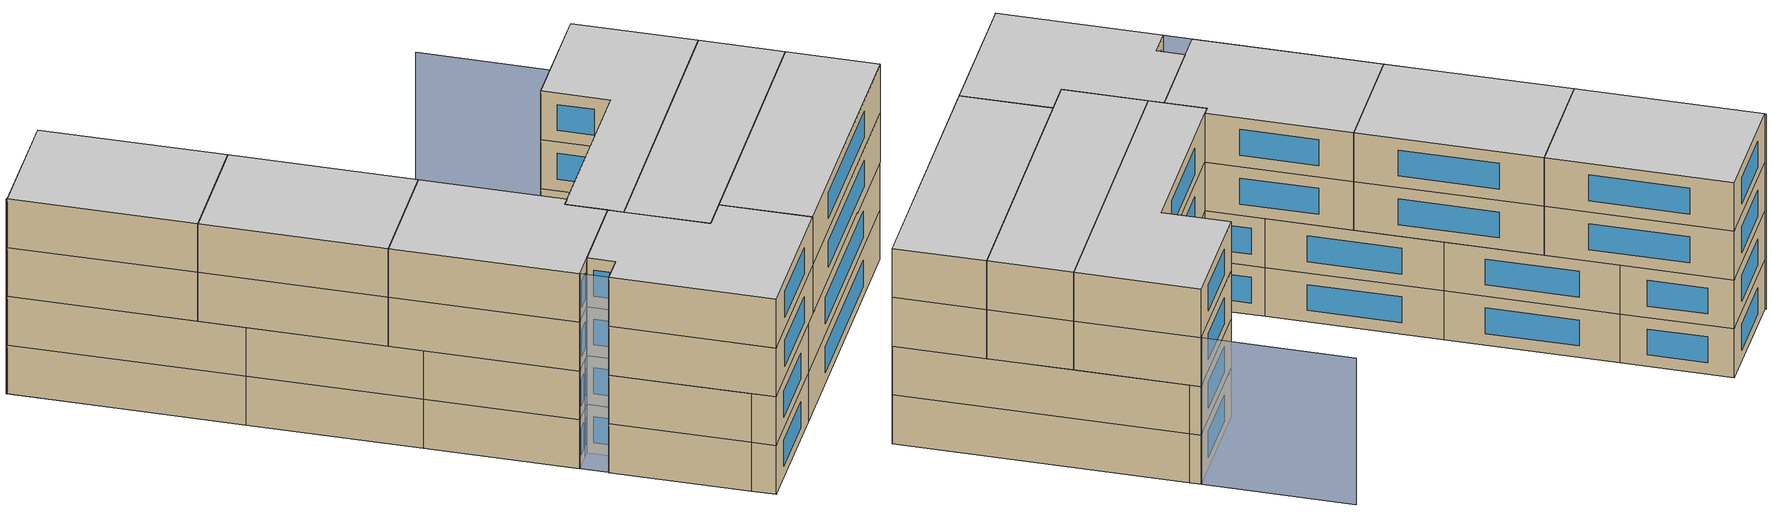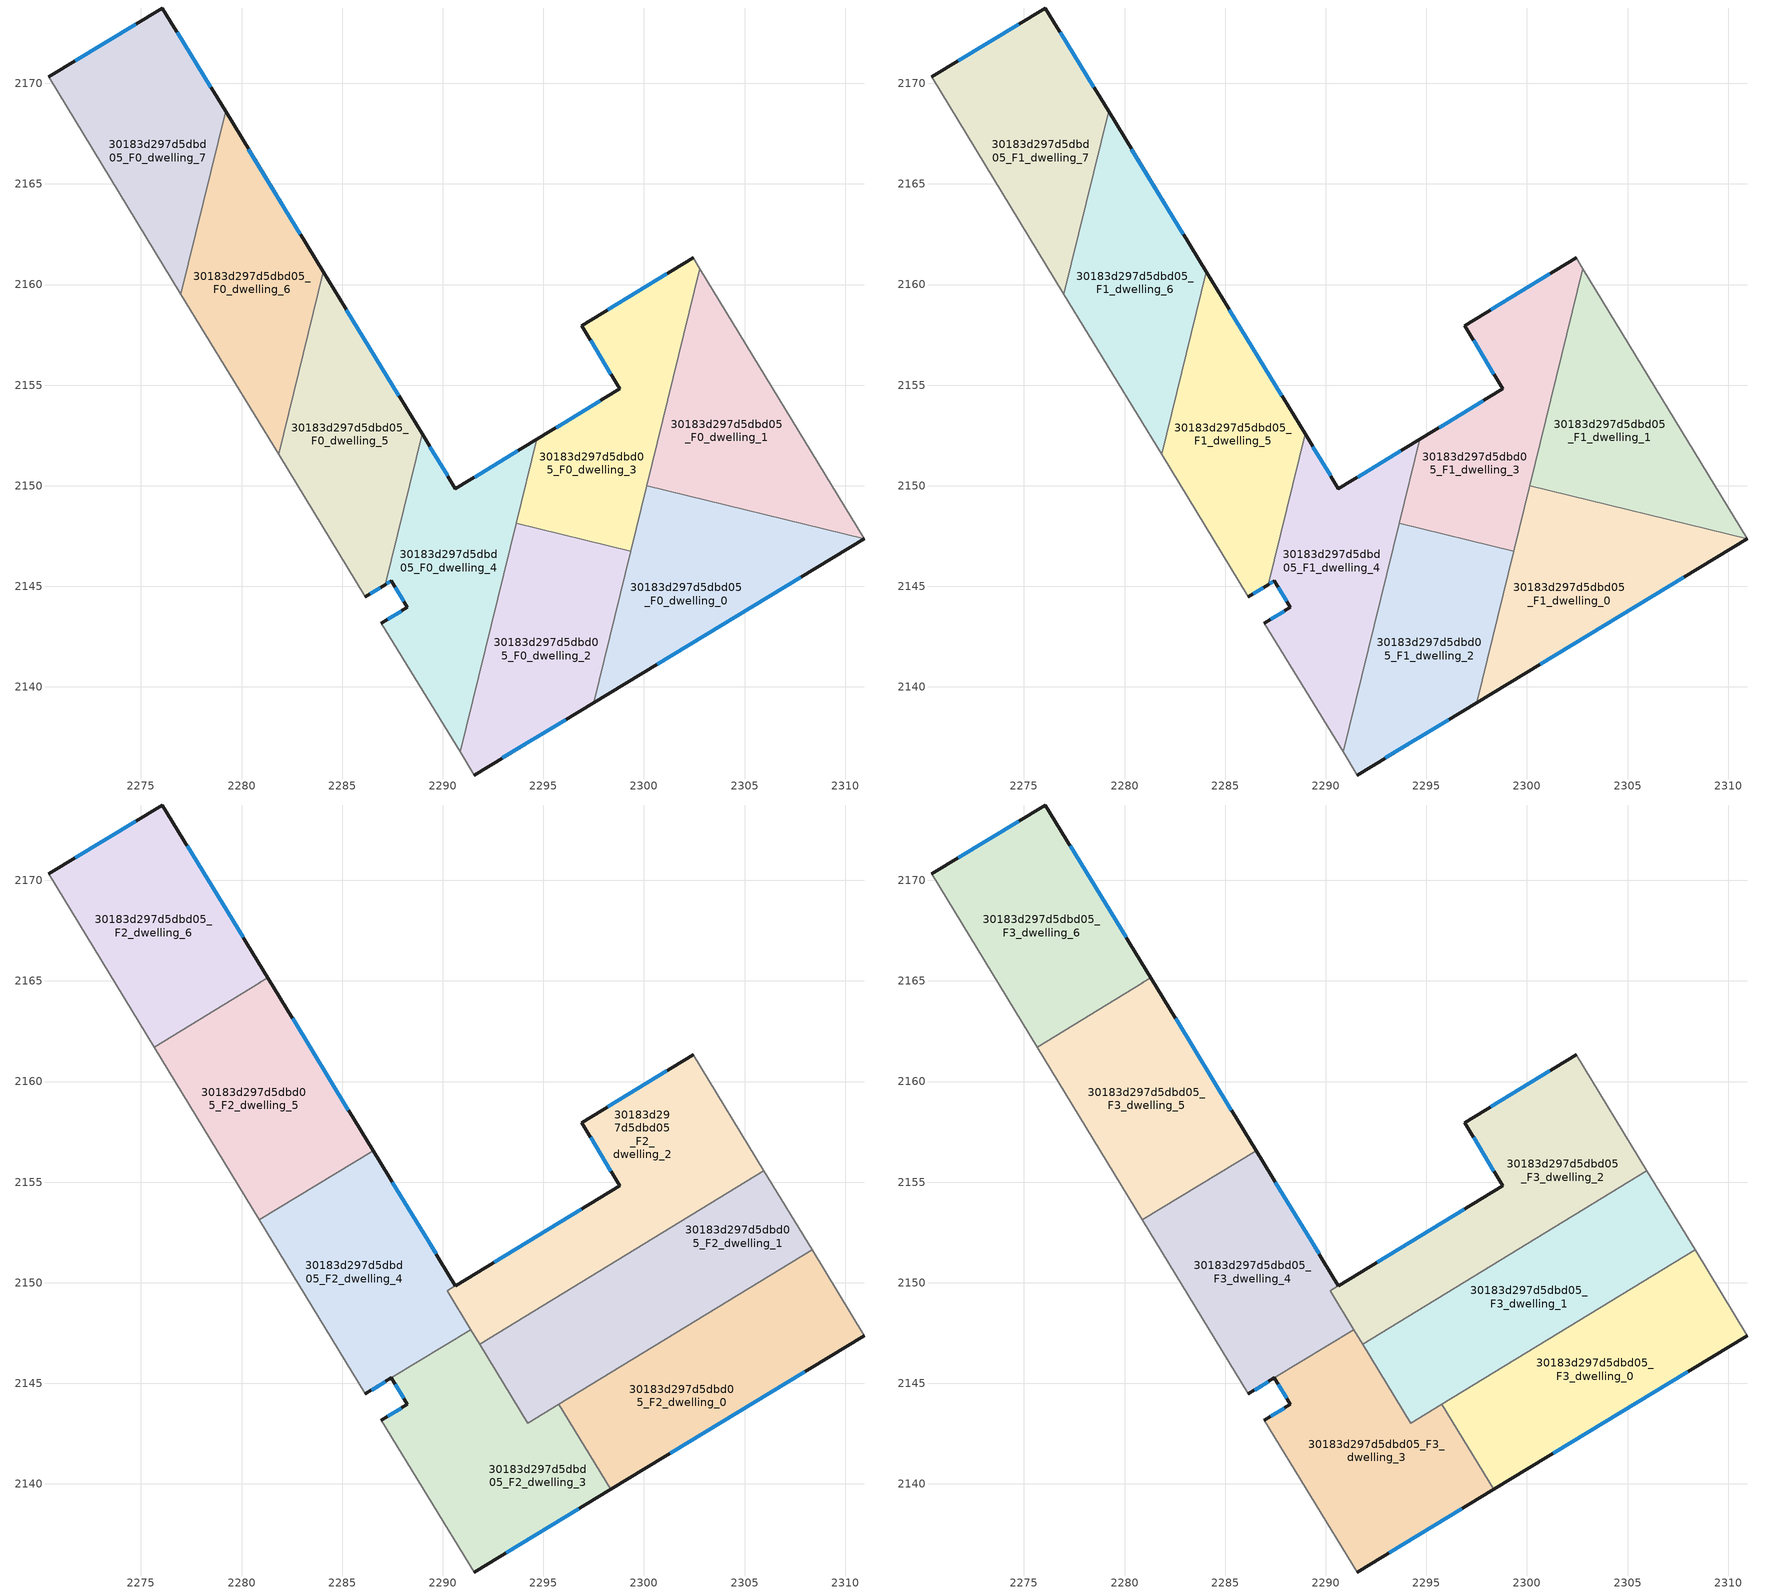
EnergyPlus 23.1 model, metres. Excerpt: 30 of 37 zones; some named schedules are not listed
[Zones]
30183d297d5dbd05_F0_dwelling_0
 floor ground (EU_floor_Construction): 2310.96,2147.36 2297.52,2139.22 2300.15,2150 z0
 wall outside (EU_wall_Construction): 2297.52,2139.22 2310.96,2147.36 z0:3
 wall to 30183d297d5dbd05_F0_dwelling_1 (EU_wall_Construction): 2310.96,2147.36 2300.15,2150 z0:3
 wall to 30183d297d5dbd05_F0_dwelling_2 (EU_wall_Construction): 2299.35,2146.74 2297.52,2139.22 z0:3
 wall to 30183d297d5dbd05_F0_dwelling_3 (EU_wall_Construction): 2300.15,2150 2299.35,2146.74 z0:3
 window (EU_Window_Construction): 2300.67,2141.14 2307.8,2145.45 z0.7:2.3
30183d297d5dbd05_F0_dwelling_1
 floor ground (EU_floor_Construction): 2302.78,2160.78 2310.96,2147.36 2300.15,2150 z0
 wall adiabatic (EU_wall_Construction): 2310.96,2147.36 2302.78,2160.78 z0:3
 wall to 30183d297d5dbd05_F0_dwelling_3 (EU_wall_Construction): 2302.78,2160.78 2300.15,2150 z0:3
30183d297d5dbd05_F0_dwelling_2
 floor ground (EU_floor_Construction): 2299.35,2146.74 2297.52,2139.22 2291.57,2135.62 2290.87,2136.77 2293.65,2148.13 z0
 wall outside (EU_wall_Construction): 2291.57,2135.62 2297.52,2139.22 z0:3
 wall adiabatic (EU_wall_Construction): 2290.87,2136.77 2291.57,2135.62 z0:3
 wall to 30183d297d5dbd05_F0_dwelling_3 (EU_wall_Construction): 2299.35,2146.74 2293.65,2148.13 z0:3
 wall to 30183d297d5dbd05_F0_dwelling_4 (EU_wall_Construction): 2293.65,2148.13 2290.87,2136.77 z0:3
 window (EU_Window_Construction): 2292.96,2136.47 2296.12,2138.38 z0.7:2.3
30183d297d5dbd05_F0_dwelling_3
 floor ground (EU_floor_Construction): 2302.45,2161.33 2302.78,2160.78 2299.35,2146.74 2293.65,2148.13 2294.67,2152.3 2298.81,2154.82 2296.9,2157.96 z0
 wall outside (EU_wall_Construction): 2302.45,2161.33 2296.9,2157.96 2298.81,2154.82 2294.67,2152.3 z0:3
 wall adiabatic (EU_wall_Construction): 2302.78,2160.78 2302.45,2161.33 z0:3
 wall to 30183d297d5dbd05_F0_dwelling_4 (EU_wall_Construction): 2294.67,2152.3 2293.65,2148.13 z0:3
 window (EU_Window_Construction): 2297.84,2154.23 2295.64,2152.89 / 2297.35,2157.22 2298.36,2155.55 / 2301.15,2160.54 2298.2,2158.75 z0.7:2.3
30183d297d5dbd05_F0_dwelling_4
 floor ground (EU_floor_Construction): 2294.67,2152.3 2290.87,2136.77 2286.96,2143.18 2288.25,2143.96 2287.45,2145.27 2287.13,2145.07 2288.97,2152.58 2290.63,2149.86 z0
 wall outside (EU_wall_Construction): 2287.13,2145.07 2287.45,2145.27 2288.25,2143.96 2286.96,2143.18 / 2294.67,2152.3 2290.63,2149.86 2288.97,2152.58 z0:3
 wall to 30183d297d5dbd05_F0_dwelling_5 (EU_wall_Construction): 2288.97,2152.58 2287.13,2145.07 z0:3
 wall adiabatic (EU_wall_Construction): 2286.96,2143.18 2290.87,2136.77 z0:3
 window (EU_Window_Construction): 2287.21,2145.12 2287.38,2145.22 / 2290.24,2150.5 2289.36,2151.94 / 2293.72,2151.73 2291.58,2150.43 / 2287.94,2143.77 2287.26,2143.36 / 2287.64,2144.96 2288.06,2144.26 z0.7:2.3
30183d297d5dbd05_F0_dwelling_5
 floor ground (EU_floor_Construction): 2284.06,2160.64 2288.97,2152.58 2287.13,2145.07 2286.16,2144.49 2281.84,2151.56 z0
 wall outside (EU_wall_Construction): 2288.97,2152.58 2284.06,2160.64 / 2286.16,2144.49 2287.13,2145.07 z0:3
 wall adiabatic (EU_wall_Construction): 2281.84,2151.56 2286.16,2144.49 z0:3
 wall to 30183d297d5dbd05_F0_dwelling_6 (EU_wall_Construction): 2284.06,2160.64 2281.84,2151.56 z0:3
 window (EU_Window_Construction): 2287.82,2154.48 2285.21,2158.75 / 2286.39,2144.62 2286.91,2144.94 z0.7:2.3
30183d297d5dbd05_F0_dwelling_6
 floor ground (EU_floor_Construction): 2279.21,2168.61 2284.06,2160.64 2281.84,2151.56 2276.99,2159.53 z0
 wall outside (EU_wall_Construction): 2284.06,2160.64 2279.21,2168.61 z0:3
 wall adiabatic (EU_wall_Construction): 2276.99,2159.53 2281.84,2151.56 z0:3
 wall to 30183d297d5dbd05_F0_dwelling_7 (EU_wall_Construction): 2279.21,2168.61 2276.99,2159.53 z0:3
 window (EU_Window_Construction): 2282.92,2162.51 2280.35,2166.73 z0.7:2.3
30183d297d5dbd05_F0_dwelling_7
 floor ground (EU_floor_Construction): 2276.07,2173.75 2279.21,2168.61 2276.99,2159.53 2270.41,2170.32 z0
 wall outside (EU_wall_Construction): 2279.21,2168.61 2276.07,2173.75 2270.41,2170.32 z0:3
 wall adiabatic (EU_wall_Construction): 2270.41,2170.32 2276.99,2159.53 z0:3
 window (EU_Window_Construction): 2274.74,2172.94 2271.74,2171.12 / 2278.47,2169.81 2276.81,2172.54 z0.7:2.3
30183d297d5dbd05_F1_dwelling_0
 floor to 30183d297d5dbd05_F0_dwelling_0 (EU_floor_Construction): 2310.96,2147.36 2297.52,2139.22 2300.15,2150 z3
 wall outside (EU_wall_Construction): 2297.52,2139.22 2310.96,2147.36 z3:6
 wall to 30183d297d5dbd05_F1_dwelling_1 (EU_wall_Construction): 2310.96,2147.36 2300.15,2150 z3:6
 wall to 30183d297d5dbd05_F1_dwelling_2 (EU_wall_Construction): 2299.35,2146.74 2297.52,2139.22 z3:6
 wall to 30183d297d5dbd05_F1_dwelling_3 (EU_wall_Construction): 2300.15,2150 2299.35,2146.74 z3:6
 window (EU_Window_Construction): 2300.67,2141.14 2307.8,2145.45 z3.7:5.3
30183d297d5dbd05_F1_dwelling_1
 floor to 30183d297d5dbd05_F0_dwelling_1 (EU_floor_Construction): 2302.78,2160.78 2310.96,2147.36 2300.15,2150 z3
 wall adiabatic (EU_wall_Construction): 2310.96,2147.36 2302.78,2160.78 z3:6
 wall to 30183d297d5dbd05_F1_dwelling_3 (EU_wall_Construction): 2302.78,2160.78 2300.15,2150 z3:6
30183d297d5dbd05_F1_dwelling_2
 floor to 30183d297d5dbd05_F0_dwelling_2 (EU_floor_Construction): 2299.35,2146.74 2297.52,2139.22 2291.57,2135.62 2290.87,2136.77 2293.65,2148.13 z3
 wall outside (EU_wall_Construction): 2291.57,2135.62 2297.52,2139.22 z3:6
 wall adiabatic (EU_wall_Construction): 2290.87,2136.77 2291.57,2135.62 z3:6
 wall to 30183d297d5dbd05_F1_dwelling_3 (EU_wall_Construction): 2299.35,2146.74 2293.65,2148.13 z3:6
 wall to 30183d297d5dbd05_F1_dwelling_4 (EU_wall_Construction): 2293.65,2148.13 2290.87,2136.77 z3:6
 window (EU_Window_Construction): 2292.96,2136.47 2296.12,2138.38 z3.7:5.3
30183d297d5dbd05_F1_dwelling_3
 floor to 30183d297d5dbd05_F0_dwelling_3 (EU_floor_Construction): 2302.45,2161.33 2302.78,2160.78 2299.35,2146.74 2293.65,2148.13 2294.67,2152.3 2298.81,2154.82 2296.9,2157.96 z3
 wall outside (EU_wall_Construction): 2302.45,2161.33 2296.9,2157.96 2298.81,2154.82 2294.67,2152.3 z3:6
 wall adiabatic (EU_wall_Construction): 2302.78,2160.78 2302.45,2161.33 z3:6
 wall to 30183d297d5dbd05_F1_dwelling_4 (EU_wall_Construction): 2294.67,2152.3 2293.65,2148.13 z3:6
 window (EU_Window_Construction): 2297.84,2154.23 2295.64,2152.89 / 2297.35,2157.22 2298.36,2155.55 / 2301.15,2160.54 2298.2,2158.75 z3.7:5.3
30183d297d5dbd05_F1_dwelling_4
 floor to 30183d297d5dbd05_F0_dwelling_4 (EU_floor_Construction): 2294.67,2152.3 2290.87,2136.77 2286.96,2143.18 2288.25,2143.96 2287.45,2145.27 2287.13,2145.07 2288.97,2152.58 2290.63,2149.86 z3
 wall outside (EU_wall_Construction): 2287.13,2145.07 2287.45,2145.27 2288.25,2143.96 2286.96,2143.18 / 2294.67,2152.3 2290.63,2149.86 2288.97,2152.58 z3:6
 wall to 30183d297d5dbd05_F1_dwelling_5 (EU_wall_Construction): 2288.97,2152.58 2287.13,2145.07 z3:6
 wall adiabatic (EU_wall_Construction): 2286.96,2143.18 2290.87,2136.77 z3:6
 window (EU_Window_Construction): 2287.21,2145.12 2287.38,2145.22 / 2290.24,2150.5 2289.36,2151.94 / 2293.72,2151.73 2291.58,2150.43 / 2287.94,2143.77 2287.26,2143.36 / 2287.64,2144.96 2288.06,2144.26 z3.7:5.3
30183d297d5dbd05_F1_dwelling_5
 floor to 30183d297d5dbd05_F0_dwelling_5 (EU_floor_Construction): 2284.06,2160.64 2288.97,2152.58 2287.13,2145.07 2286.16,2144.49 2281.84,2151.56 z3
 wall outside (EU_wall_Construction): 2288.97,2152.58 2284.06,2160.64 / 2286.16,2144.49 2287.13,2145.07 z3:6
 wall adiabatic (EU_wall_Construction): 2281.84,2151.56 2286.16,2144.49 z3:6
 wall to 30183d297d5dbd05_F1_dwelling_6 (EU_wall_Construction): 2284.06,2160.64 2281.84,2151.56 z3:6
 window (EU_Window_Construction): 2287.82,2154.48 2285.21,2158.75 / 2286.39,2144.62 2286.91,2144.94 z3.7:5.3
30183d297d5dbd05_F1_dwelling_6
 floor to 30183d297d5dbd05_F0_dwelling_6 (EU_floor_Construction): 2279.21,2168.61 2284.06,2160.64 2281.84,2151.56 2276.99,2159.53 z3
 wall outside (EU_wall_Construction): 2284.06,2160.64 2279.21,2168.61 z3:6
 wall adiabatic (EU_wall_Construction): 2276.99,2159.53 2281.84,2151.56 z3:6
 wall to 30183d297d5dbd05_F1_dwelling_7 (EU_wall_Construction): 2279.21,2168.61 2276.99,2159.53 z3:6
 window (EU_Window_Construction): 2282.92,2162.51 2280.35,2166.73 z3.7:5.3
30183d297d5dbd05_F1_dwelling_7
 floor to 30183d297d5dbd05_F0_dwelling_7 (EU_floor_Construction): 2276.07,2173.75 2279.21,2168.61 2276.99,2159.53 2270.41,2170.32 z3
 wall outside (EU_wall_Construction): 2279.21,2168.61 2276.07,2173.75 2270.41,2170.32 z3:6
 wall adiabatic (EU_wall_Construction): 2270.41,2170.32 2276.99,2159.53 z3:6
 window (EU_Window_Construction): 2274.74,2172.94 2271.74,2171.12 / 2278.47,2169.81 2276.81,2172.54 z3.7:5.3
30183d297d5dbd05_F2_dwelling_0
 floor to 30183d297d5dbd05_F1_dwelling_0 (EU_floor_Construction): 2310.96,2147.36 2298.35,2139.73 2297.84,2140.56 2299.18,2146.04 2304.1,2149.04 z6
 floor to 30183d297d5dbd05_F1_dwelling_2 (EU_floor_Construction): 2299.18,2146.04 2297.84,2140.56 2295.77,2143.96 z6
 floor to 30183d297d5dbd05_F1_dwelling_1 (EU_floor_Construction): 2308.36,2151.63 2310.96,2147.36 2304.1,2149.04 z6
 wall outside (EU_wall_Construction): 2298.35,2139.73 2310.96,2147.36 z6:9
 wall adiabatic (EU_wall_Construction): 2310.96,2147.36 2308.36,2151.63 z6:9
 wall to 30183d297d5dbd05_F2_dwelling_3 (EU_wall_Construction): 2295.77,2143.96 2298.35,2139.73 z6:9
 wall to 30183d297d5dbd05_F2_dwelling_1 (EU_wall_Construction): 2308.36,2151.63 2295.77,2143.96 z6:9
 window (EU_Window_Construction): 2301.31,2141.52 2308,2145.57 z6.7:8.3
30183d297d5dbd05_F2_dwelling_1
 floor to 30183d297d5dbd05_F1_dwelling_1 (EU_floor_Construction): 2305.97,2155.56 2308.36,2151.63 2304.1,2149.04 2300.15,2150 2300.73,2152.36 z6
 floor to 30183d297d5dbd05_F1_dwelling_0 (EU_floor_Construction): 2304.1,2149.04 2299.18,2146.04 2300.15,2150 z6
 floor to 30183d297d5dbd05_F1_dwelling_3 (EU_floor_Construction): 2300.73,2152.36 2299.35,2146.74 2293.75,2148.11 z6
 floor to 30183d297d5dbd05_F1_dwelling_2 (EU_floor_Construction): 2299.35,2146.74 2299.18,2146.04 2294.23,2143.03 2292.92,2145.17 2293.62,2148.03 2293.75,2148.11 z6
 floor to 30183d297d5dbd05_F1_dwelling_4 (EU_floor_Construction): 2293.62,2148.03 2292.92,2145.17 2291.84,2146.95 z6
 wall to 30183d297d5dbd05_F2_dwelling_2 (EU_wall_Construction): 2305.97,2155.56 2291.84,2146.95 z6:9
 wall adiabatic (EU_wall_Construction): 2308.36,2151.63 2305.97,2155.56 z6:9
 wall to 30183d297d5dbd05_F2_dwelling_3 (EU_wall_Construction): 2291.84,2146.95 2294.23,2143.03 2295.77,2143.96 z6:9
30183d297d5dbd05_F2_dwelling_2
 floor to 30183d297d5dbd05_F1_dwelling_3 (EU_floor_Construction): 2302.45,2161.33 2302.78,2160.78 2300.73,2152.36 2293.75,2148.11 2293.65,2148.13 2294.67,2152.3 2298.81,2154.82 2296.9,2157.96 z6
 floor to 30183d297d5dbd05_F1_dwelling_1 (EU_floor_Construction): 2302.78,2160.78 2305.97,2155.56 2300.73,2152.36 z6
 floor to 30183d297d5dbd05_F1_dwelling_4 (EU_floor_Construction): 2294.67,2152.3 2293.62,2148.03 2291.84,2146.95 2290.22,2149.61 z6
 wall outside (EU_wall_Construction): 2302.45,2161.33 2296.9,2157.96 2298.81,2154.82 2290.64,2149.86 z6:9
 wall to 30183d297d5dbd05_F2_dwelling_4 (EU_wall_Construction): 2290.63,2149.86 2290.22,2149.61 2291.4,2147.67 z6:9
 wall adiabatic (EU_wall_Construction): 2305.97,2155.56 2302.45,2161.33 z6:9
 wall to 30183d297d5dbd05_F2_dwelling_3 (EU_wall_Construction): 2291.4,2147.67 2291.84,2146.95 z6:9
 window (EU_Window_Construction): 2296.89,2153.65 2292.56,2151.02 / 2297.35,2157.22 2298.36,2155.55 / 2301.15,2160.54 2298.2,2158.75 z6.7:8.3
30183d297d5dbd05_F2_dwelling_3
 floor to 30183d297d5dbd05_F1_dwelling_2 (EU_floor_Construction): 2295.77,2143.96 2297.84,2140.56 2297.52,2139.22 2291.57,2135.62 2290.87,2136.77 2292.92,2145.17 2294.23,2143.03 z6
 floor to 30183d297d5dbd05_F1_dwelling_0 (EU_floor_Construction): 2297.84,2140.56 2298.35,2139.73 2297.52,2139.22 z6
 floor to 30183d297d5dbd05_F1_dwelling_4 (EU_floor_Construction): 2291.4,2147.67 2292.92,2145.17 2290.87,2136.77 2286.96,2143.18 2288.25,2143.96 2287.45,2145.27 z6
 wall outside (EU_wall_Construction): 2291.57,2135.62 2298.35,2139.73 / 2287.45,2145.27 2288.25,2143.96 2286.96,2143.18 z6:9
 wall adiabatic (EU_wall_Construction): 2286.96,2143.18 2291.57,2135.62 z6:9
 wall to 30183d297d5dbd05_F2_dwelling_4 (EU_wall_Construction): 2291.4,2147.67 2287.45,2145.27 z6:9
 window (EU_Window_Construction): 2293.16,2136.59 2296.76,2138.77 / 2287.94,2143.77 2287.26,2143.36 / 2287.64,2144.96 2288.06,2144.26 z6.7:8.3
30183d297d5dbd05_F2_dwelling_4
 floor to 30183d297d5dbd05_F1_dwelling_4 (EU_floor_Construction): 2288.97,2152.58 2290.63,2149.86 2290.22,2149.61 2291.4,2147.67 2287.45,2145.27 2287.13,2145.07 z6
 floor to 30183d297d5dbd05_F1_dwelling_5 (EU_floor_Construction): 2286.54,2156.57 2288.97,2152.58 2287.13,2145.07 2286.16,2144.49 2281.84,2151.56 2282.46,2154.08 z6
 floor to 30183d297d5dbd05_F1_dwelling_6 (EU_floor_Construction): 2282.46,2154.08 2281.84,2151.56 2280.89,2153.13 z6
 wall outside (EU_wall_Construction): 2290.63,2149.86 2286.54,2156.57 / 2286.16,2144.49 2287.45,2145.27 z6:9
 wall adiabatic (EU_wall_Construction): 2280.89,2153.12 2286.16,2144.49 z6:9
 wall to 30183d297d5dbd05_F2_dwelling_5 (EU_wall_Construction): 2286.54,2156.57 2280.89,2153.12 z6:9
 window (EU_Window_Construction): 2289.67,2151.43 2287.5,2154.99 / 2286.46,2144.67 2287.15,2145.08 z6.7:8.3
30183d297d5dbd05_F2_dwelling_5
 floor to 30183d297d5dbd05_F1_dwelling_6 (EU_floor_Construction): 2281.3,2165.16 2284.06,2160.64 2282.46,2154.08 2280.89,2153.13 2276.99,2159.53 2277.85,2163.06 z6
 floor to 30183d297d5dbd05_F1_dwelling_5 (EU_floor_Construction): 2284.06,2160.64 2286.54,2156.57 2282.46,2154.08 z6
 floor to 30183d297d5dbd05_F1_dwelling_7 (EU_floor_Construction): 2277.85,2163.06 2276.99,2159.53 2275.65,2161.72 z6
 wall outside (EU_wall_Construction): 2286.54,2156.57 2281.3,2165.16 z6:9
 wall adiabatic (EU_wall_Construction): 2275.65,2161.72 2280.89,2153.12 z6:9
 wall to 30183d297d5dbd05_F2_dwelling_6 (EU_wall_Construction): 2281.3,2165.16 2280.89,2164.91 2275.65,2161.72 z6:9
 window (EU_Window_Construction): 2285.31,2158.59 2282.53,2163.14 z6.7:8.3
30183d297d5dbd05_F2_dwelling_6
 floor to 30183d297d5dbd05_F1_dwelling_6 (EU_floor_Construction): 2279.2,2168.6 2281.3,2165.16 2280.89,2164.91 2277.85,2163.06 z6
 floor to 30183d297d5dbd05_F1_dwelling_7 (EU_floor_Construction): 2276.07,2173.75 2279.2,2168.6 2277.85,2163.06 2275.65,2161.72 2270.41,2170.32 z6
 wall outside (EU_wall_Construction): 2281.3,2165.16 2276.07,2173.75 2270.41,2170.32 z6:9
 wall adiabatic (EU_wall_Construction): 2270.41,2170.32 2275.65,2161.72 z6:9
 window (EU_Window_Construction): 2274.74,2172.94 2271.74,2171.12 / 2280.07,2167.18 2277.3,2171.73 z6.7:8.3
30183d297d5dbd05_F3_dwelling_0
 floor to 30183d297d5dbd05_F2_dwelling_0 (EU_floor_Construction): 2308.36,2151.63 2310.96,2147.36 2298.35,2139.73 2295.77,2143.96 z9
 wall outside (EU_wall_Construction): 2298.35,2139.73 2310.96,2147.36 z9:12
 wall adiabatic (EU_wall_Construction): 2310.96,2147.36 2308.36,2151.63 z9:12
 wall to 30183d297d5dbd05_F3_dwelling_3 (EU_wall_Construction): 2295.77,2143.96 2298.35,2139.73 z9:12
 wall to 30183d297d5dbd05_F3_dwelling_1 (EU_wall_Construction): 2308.36,2151.63 2295.77,2143.96 z9:12
 window (EU_Window_Construction): 2301.31,2141.52 2308,2145.57 z9.7:11.3
 ceiling to 30183d297d5dbd05_F4_dwelling_0 (EU_floor_Construction): 2310.96,2147.36 2308.36,2151.63 2295.77,2143.96 2298.35,2139.73 z12
30183d297d5dbd05_F3_dwelling_1
 floor to 30183d297d5dbd05_F2_dwelling_1 (EU_floor_Construction): 2305.97,2155.56 2308.36,2151.63 2294.23,2143.03 2291.84,2146.95 z9
 wall to 30183d297d5dbd05_F3_dwelling_2 (EU_wall_Construction): 2305.97,2155.56 2291.84,2146.95 z9:12
 wall adiabatic (EU_wall_Construction): 2308.36,2151.63 2305.97,2155.56 z9:12
 wall to 30183d297d5dbd05_F3_dwelling_3 (EU_wall_Construction): 2291.84,2146.95 2294.23,2143.03 2295.77,2143.96 z9:12
 ceiling to 30183d297d5dbd05_F4_dwelling_1 (EU_floor_Construction): 2308.36,2151.63 2305.97,2155.56 2291.84,2146.95 2294.23,2143.03 z12
30183d297d5dbd05_F3_dwelling_2
 floor to 30183d297d5dbd05_F2_dwelling_2 (EU_floor_Construction): 2302.45,2161.33 2305.97,2155.56 2291.84,2146.95 2290.22,2149.61 2298.81,2154.82 2296.9,2157.96 z9
 wall outside (EU_wall_Construction): 2302.45,2161.33 2296.9,2157.96 2298.81,2154.82 2290.64,2149.86 z9:12
 wall to 30183d297d5dbd05_F3_dwelling_4 (EU_wall_Construction): 2290.63,2149.86 2290.22,2149.61 2291.4,2147.67 z9:12
 wall adiabatic (EU_wall_Construction): 2305.97,2155.56 2302.45,2161.33 z9:12
 wall to 30183d297d5dbd05_F3_dwelling_3 (EU_wall_Construction): 2291.4,2147.67 2291.84,2146.95 z9:12
 window (EU_Window_Construction): 2296.89,2153.65 2292.56,2151.02 / 2297.35,2157.22 2298.36,2155.55 / 2301.15,2160.54 2298.2,2158.75 z9.7:11.3
 ceiling to 30183d297d5dbd05_F4_dwelling_2 (EU_floor_Construction): 2305.97,2155.56 2302.45,2161.33 2296.9,2157.96 2298.81,2154.82 2290.22,2149.61 2291.84,2146.95 z12
30183d297d5dbd05_F3_dwelling_3
 floor to 30183d297d5dbd05_F2_dwelling_3 (EU_floor_Construction): 2295.77,2143.96 2298.35,2139.73 2291.57,2135.62 2286.96,2143.18 2288.25,2143.96 2287.45,2145.27 2291.4,2147.67 2294.23,2143.03 z9
 wall outside (EU_wall_Construction): 2291.57,2135.62 2298.35,2139.73 / 2287.45,2145.27 2288.25,2143.96 2286.96,2143.18 z9:12
 wall adiabatic (EU_wall_Construction): 2286.96,2143.18 2291.57,2135.62 z9:12
 wall to 30183d297d5dbd05_F3_dwelling_4 (EU_wall_Construction): 2291.4,2147.67 2287.45,2145.27 z9:12
 window (EU_Window_Construction): 2293.16,2136.59 2296.76,2138.77 / 2287.94,2143.77 2287.26,2143.36 / 2287.64,2144.96 2288.06,2144.26 z9.7:11.3
 ceiling to 30183d297d5dbd05_F4_dwelling_3 (EU_floor_Construction): 2298.35,2139.73 2295.77,2143.96 2294.23,2143.03 2291.4,2147.67 2287.45,2145.27 2288.25,2143.96 2286.96,2143.18 2291.57,2135.62 z12
30183d297d5dbd05_F3_dwelling_4
 floor to 30183d297d5dbd05_F2_dwelling_4 (EU_floor_Construction): 2286.54,2156.57 2290.63,2149.86 2290.22,2149.61 2291.4,2147.67 2287.45,2145.27 2286.16,2144.49 2280.89,2153.12 z9
 wall outside (EU_wall_Construction): 2290.63,2149.86 2286.54,2156.57 / 2286.16,2144.49 2287.45,2145.27 z9:12
 wall adiabatic (EU_wall_Construction): 2280.89,2153.12 2286.16,2144.49 z9:12
 wall to 30183d297d5dbd05_F3_dwelling_5 (EU_wall_Construction): 2286.54,2156.57 2280.89,2153.12 z9:12
 window (EU_Window_Construction): 2289.67,2151.43 2287.5,2154.99 / 2286.46,2144.67 2287.15,2145.08 z9.7:11.3
 ceiling to 30183d297d5dbd05_F4_dwelling_4 (EU_floor_Construction): 2291.4,2147.67 2290.22,2149.61 2290.63,2149.86 2286.54,2156.57 2280.89,2153.12 2286.16,2144.49 2287.45,2145.27 z12
30183d297d5dbd05_F3_dwelling_5
 floor to 30183d297d5dbd05_F2_dwelling_5 (EU_floor_Construction): 2281.3,2165.16 2286.54,2156.57 2280.89,2153.12 2275.65,2161.72 z9
 wall outside (EU_wall_Construction): 2286.54,2156.57 2281.3,2165.16 z9:12
 wall adiabatic (EU_wall_Construction): 2275.65,2161.72 2280.89,2153.12 z9:12
 wall to 30183d297d5dbd05_F3_dwelling_6 (EU_wall_Construction): 2281.3,2165.16 2280.89,2164.91 2275.65,2161.72 z9:12
 window (EU_Window_Construction): 2285.31,2158.59 2282.53,2163.14 z9.7:11.3
 ceiling to 30183d297d5dbd05_F4_dwelling_5 (EU_floor_Construction): 2286.54,2156.57 2281.3,2165.16 2275.65,2161.72 2280.89,2153.12 z12
30183d297d5dbd05_F3_dwelling_6
 floor to 30183d297d5dbd05_F2_dwelling_6 (EU_floor_Construction): 2276.07,2173.75 2281.3,2165.16 2280.89,2164.91 2275.65,2161.72 2270.41,2170.32 z9
 wall outside (EU_wall_Construction): 2281.3,2165.16 2276.07,2173.75 2270.41,2170.32 z9:12
 wall adiabatic (EU_wall_Construction): 2270.41,2170.32 2275.65,2161.72 z9:12
 window (EU_Window_Construction): 2274.74,2172.94 2271.74,2171.12 / 2280.07,2167.18 2277.3,2171.73 z9.7:11.3
 ceiling to 30183d297d5dbd05_F4_dwelling_6 (EU_floor_Construction): 2280.89,2164.91 2281.3,2165.16 2276.07,2173.75 2270.41,2170.32 2275.65,2161.72 z12
shading: 2270.37,2170.38 2291.57,2135.62 z0:12; 2310.9,2147.33 2298.2,2168.31 z0:9
[Building]
EU S2 Campaign: North Axis=0; Terrain=City; Solar Distribution=FullExterior
[Site:Location]
Budapest.Ferenc.Liszt.Intl.AP: Latitude=47.437; Longitude=19.256; Time Zone=1; Elevation=185
[SizingPeriod:WeatherFileDays]
AnnualSizingPeriod: Begin Month=1; Begin Day of Month=1; End Month=12; End Day of Month=31; Day of Week for Start Day=Monday; Use Weather File Daylight Saving Period=No; Use Weather File Rain and Snow Indicators=No
[MATERIAL]
EU_InternalMass_Material: Roughness=MediumRough; Thickness=0.1; Conductivity=1; Density=1800; Specific Heat=900; Thermal Absorptance=0.9; Solar Absorptance=0.7; Visible Absorptance=0.7
[MATERIAL:NOMASS] Roughness=MediumRough; Thermal Absorptance=0.9; Solar Absorptance=0.7; Visible Absorptance=0.7
Name | Thermal Resistance
EU_wall_NoMass | 0.832559
EU_floor_NoMass | 0.872794
[WINDOWMATERIAL:SIMPLEGLAZINGSYSTEM]
EU_Window_SimpleGlazing: UFactor=2.79869; Solar Heat Gain Coefficient=0.75; Visible Transmittance=0.75
[CONSTRUCTION]
EU_wall_Construction: EU_wall_NoMass
EU_floor_Construction: EU_floor_NoMass
EU_Window_Construction: EU_Window_SimpleGlazing
EU_InternalMass_Construction: EU_InternalMass_Material
[ZONE] Type=1; Multiplier=1; Ceiling Height=autocalculate; Floor Area=autocalculate; Part of Total Floor Area=Yes
Name | Volume
30183d297d5dbd05_F0_dwelling_0; 30183d297d5dbd05_F1_dwelling_0 | 185.188
30183d297d5dbd05_F2_dwelling_0; 30183d297d5dbd05_F3_dwelling_0 | 220.172
30183d297d5dbd05_F0_dwelling_1; 30183d297d5dbd05_F1_dwelling_1 | 185.168
30183d297d5dbd05_F2_dwelling_1; 30183d297d5dbd05_F3_dwelling_1 | 227.953
30183d297d5dbd05_F0_dwelling_2; 30183d297d5dbd05_F1_dwelling_2 | 185.198
30183d297d5dbd05_F2_dwelling_2; 30183d297d5dbd05_F3_dwelling_2 | 225.458
30183d297d5dbd05_F0_dwelling_3; 30183d297d5dbd05_F1_dwelling_3 | 185.199
30183d297d5dbd05_F2_dwelling_3; 30183d297d5dbd05_F3_dwelling_3 | 210.878
30183d297d5dbd05_F0_dwelling_4; 30183d297d5dbd05_F1_dwelling_4 | 185.22
30183d297d5dbd05_F2_dwelling_4; 30183d297d5dbd05_F3_dwelling_4 | 197.663
30183d297d5dbd05_F0_dwelling_5; 30183d297d5dbd05_F1_dwelling_5 | 185.212
30183d297d5dbd05_F2_dwelling_5; 30183d297d5dbd05_F3_dwelling_5 | 199.745
30183d297d5dbd05_F0_dwelling_6; 30183d297d5dbd05_F1_dwelling_6; 30183d297d5dbd05_F0_dwelling_7; 30183d297d5dbd05_F1_dwelling_7 | 185.204
30183d297d5dbd05_F2_dwelling_6; 30183d297d5dbd05_F3_dwelling_6 | 199.772
[INTERNALMASS] Construction=EU_InternalMass_Construction
Name | Zone or ZoneList | Surface Area
30183d297d5dbd05_F0_dwelling_0_EU_InternalMass | 30183d297d5dbd05_F0_dwelling_0 | 61.7321
30183d297d5dbd05_F0_dwelling_1_EU_InternalMass | 30183d297d5dbd05_F0_dwelling_1 | 61.7454
30183d297d5dbd05_F0_dwelling_2_EU_InternalMass | 30183d297d5dbd05_F0_dwelling_2 | 61.7336
30183d297d5dbd05_F0_dwelling_3_EU_InternalMass | 30183d297d5dbd05_F0_dwelling_3 | 61.7333
30183d297d5dbd05_F0_dwelling_4_EU_InternalMass | 30183d297d5dbd05_F0_dwelling_4 | 61.74
30183d297d5dbd05_F0_dwelling_5_EU_InternalMass | 30183d297d5dbd05_F0_dwelling_5 | 61.7373
30183d297d5dbd05_F0_dwelling_6_EU_InternalMass | 30183d297d5dbd05_F0_dwelling_6 | 61.7347
30183d297d5dbd05_F0_dwelling_7_EU_InternalMass | 30183d297d5dbd05_F0_dwelling_7 | 61.7347
30183d297d5dbd05_F1_dwelling_0_EU_InternalMass | 30183d297d5dbd05_F1_dwelling_0 | 61.7321
30183d297d5dbd05_F1_dwelling_1_EU_InternalMass | 30183d297d5dbd05_F1_dwelling_1 | 61.7454
30183d297d5dbd05_F1_dwelling_2_EU_InternalMass | 30183d297d5dbd05_F1_dwelling_2 | 61.7336
30183d297d5dbd05_F1_dwelling_3_EU_InternalMass | 30183d297d5dbd05_F1_dwelling_3 | 61.7333
30183d297d5dbd05_F1_dwelling_4_EU_InternalMass | 30183d297d5dbd05_F1_dwelling_4 | 61.74
30183d297d5dbd05_F1_dwelling_5_EU_InternalMass | 30183d297d5dbd05_F1_dwelling_5 | 61.7373
30183d297d5dbd05_F1_dwelling_6_EU_InternalMass | 30183d297d5dbd05_F1_dwelling_6 | 61.7347
30183d297d5dbd05_F1_dwelling_7_EU_InternalMass | 30183d297d5dbd05_F1_dwelling_7 | 61.7347
30183d297d5dbd05_F2_dwelling_0_EU_InternalMass | 30183d297d5dbd05_F2_dwelling_0 | 73.3951
30183d297d5dbd05_F2_dwelling_1_EU_InternalMass | 30183d297d5dbd05_F2_dwelling_1 | 75.976
30183d297d5dbd05_F2_dwelling_2_EU_InternalMass | 30183d297d5dbd05_F2_dwelling_2 | 75.1581
30183d297d5dbd05_F2_dwelling_3_EU_InternalMass | 30183d297d5dbd05_F2_dwelling_3 | 70.2932
30183d297d5dbd05_F2_dwelling_4_EU_InternalMass | 30183d297d5dbd05_F2_dwelling_4 | 65.8864
30183d297d5dbd05_F2_dwelling_5_EU_InternalMass | 30183d297d5dbd05_F2_dwelling_5 | 66.5938
30183d297d5dbd05_F2_dwelling_6_EU_InternalMass | 30183d297d5dbd05_F2_dwelling_6 | 66.5909
30183d297d5dbd05_F3_dwelling_0_EU_InternalMass | 30183d297d5dbd05_F3_dwelling_0 | 73.3951
30183d297d5dbd05_F3_dwelling_1_EU_InternalMass | 30183d297d5dbd05_F3_dwelling_1 | 75.976
30183d297d5dbd05_F3_dwelling_2_EU_InternalMass | 30183d297d5dbd05_F3_dwelling_2 | 75.1581
30183d297d5dbd05_F3_dwelling_3_EU_InternalMass | 30183d297d5dbd05_F3_dwelling_3 | 70.2932
30183d297d5dbd05_F3_dwelling_4_EU_InternalMass | 30183d297d5dbd05_F3_dwelling_4 | 65.8864
30183d297d5dbd05_F3_dwelling_5_EU_InternalMass | 30183d297d5dbd05_F3_dwelling_5 | 66.5938
30183d297d5dbd05_F3_dwelling_6_EU_InternalMass | 30183d297d5dbd05_F3_dwelling_6 | 66.5909
[OTHEREQUIPMENT] Fuel Type=Electricity; Design Level Calculation Method=Watts/Area; Power per Zone Floor Area=1; Fraction Latent=0; Fraction Radiant=0; Fraction Lost=0; Carbon Dioxide Generation Rate=0; EndUse Subcategory=EU_Step8_InternalGains
Name | Zone or ZoneList or Space or SpaceList | Schedule
EU_Step8_InternalGain_30183d297d5dbd05_F0_dwelling_0_f000 | 30183d297d5dbd05_F0_dwelling_0 | EU_Step8_GainSchedule_30183d297d5dbd05_F0_dwelling_0_f000
EU_Step8_InternalGain_30183d297d5dbd05_F0_dwelling_1_f000 | 30183d297d5dbd05_F0_dwelling_1 | EU_Step8_GainSchedule_30183d297d5dbd05_F0_dwelling_1_f000
EU_Step8_InternalGain_30183d297d5dbd05_F0_dwelling_2_f000 | 30183d297d5dbd05_F0_dwelling_2 | EU_Step8_GainSchedule_30183d297d5dbd05_F0_dwelling_2_f000
EU_Step8_InternalGain_30183d297d5dbd05_F0_dwelling_3_f000 | 30183d297d5dbd05_F0_dwelling_3 | EU_Step8_GainSchedule_30183d297d5dbd05_F0_dwelling_3_f000
EU_Step8_InternalGain_30183d297d5dbd05_F0_dwelling_4_f000 | 30183d297d5dbd05_F0_dwelling_4 | EU_Step8_GainSchedule_30183d297d5dbd05_F0_dwelling_4_f000
EU_Step8_InternalGain_30183d297d5dbd05_F0_dwelling_5_f000 | 30183d297d5dbd05_F0_dwelling_5 | EU_Step8_GainSchedule_30183d297d5dbd05_F0_dwelling_5_f000
EU_Step8_InternalGain_30183d297d5dbd05_F0_dwelling_6_f000 | 30183d297d5dbd05_F0_dwelling_6 | EU_Step8_GainSchedule_30183d297d5dbd05_F0_dwelling_6_f000
EU_Step8_InternalGain_30183d297d5dbd05_F0_dwelling_7_f000 | 30183d297d5dbd05_F0_dwelling_7 | EU_Step8_GainSchedule_30183d297d5dbd05_F0_dwelling_7_f000
EU_Step8_InternalGain_30183d297d5dbd05_F1_dwelling_0_f000 | 30183d297d5dbd05_F1_dwelling_0 | EU_Step8_GainSchedule_30183d297d5dbd05_F1_dwelling_0_f000
EU_Step8_InternalGain_30183d297d5dbd05_F1_dwelling_1_f000 | 30183d297d5dbd05_F1_dwelling_1 | EU_Step8_GainSchedule_30183d297d5dbd05_F1_dwelling_1_f000
EU_Step8_InternalGain_30183d297d5dbd05_F1_dwelling_2_f000 | 30183d297d5dbd05_F1_dwelling_2 | EU_Step8_GainSchedule_30183d297d5dbd05_F1_dwelling_2_f000
EU_Step8_InternalGain_30183d297d5dbd05_F1_dwelling_3_f000 | 30183d297d5dbd05_F1_dwelling_3 | EU_Step8_GainSchedule_30183d297d5dbd05_F1_dwelling_3_f000
EU_Step8_InternalGain_30183d297d5dbd05_F1_dwelling_4_f000 | 30183d297d5dbd05_F1_dwelling_4 | EU_Step8_GainSchedule_30183d297d5dbd05_F1_dwelling_4_f000
EU_Step8_InternalGain_30183d297d5dbd05_F1_dwelling_5_f000 | 30183d297d5dbd05_F1_dwelling_5 | EU_Step8_GainSchedule_30183d297d5dbd05_F1_dwelling_5_f000
EU_Step8_InternalGain_30183d297d5dbd05_F1_dwelling_6_f000 | 30183d297d5dbd05_F1_dwelling_6 | EU_Step8_GainSchedule_30183d297d5dbd05_F1_dwelling_6_f000
EU_Step8_InternalGain_30183d297d5dbd05_F1_dwelling_7_f000 | 30183d297d5dbd05_F1_dwelling_7 | EU_Step8_GainSchedule_30183d297d5dbd05_F1_dwelling_7_f000
EU_Step8_InternalGain_30183d297d5dbd05_F2_dwelling_0_f000 | 30183d297d5dbd05_F2_dwelling_0 | EU_Step8_GainSchedule_30183d297d5dbd05_F2_dwelling_0_f000
EU_Step8_InternalGain_30183d297d5dbd05_F2_dwelling_1_f000 | 30183d297d5dbd05_F2_dwelling_1 | EU_Step8_GainSchedule_30183d297d5dbd05_F2_dwelling_1_f000
EU_Step8_InternalGain_30183d297d5dbd05_F2_dwelling_2_f000 | 30183d297d5dbd05_F2_dwelling_2 | EU_Step8_GainSchedule_30183d297d5dbd05_F2_dwelling_2_f000
EU_Step8_InternalGain_30183d297d5dbd05_F2_dwelling_3_f000 | 30183d297d5dbd05_F2_dwelling_3 | EU_Step8_GainSchedule_30183d297d5dbd05_F2_dwelling_3_f000
EU_Step8_InternalGain_30183d297d5dbd05_F2_dwelling_4_f000 | 30183d297d5dbd05_F2_dwelling_4 | EU_Step8_GainSchedule_30183d297d5dbd05_F2_dwelling_4_f000
EU_Step8_InternalGain_30183d297d5dbd05_F2_dwelling_5_f000 | 30183d297d5dbd05_F2_dwelling_5 | EU_Step8_GainSchedule_30183d297d5dbd05_F2_dwelling_5_f000
EU_Step8_InternalGain_30183d297d5dbd05_F2_dwelling_6_f000 | 30183d297d5dbd05_F2_dwelling_6 | EU_Step8_GainSchedule_30183d297d5dbd05_F2_dwelling_6_f000
EU_Step8_InternalGain_30183d297d5dbd05_F3_dwelling_0_f000 | 30183d297d5dbd05_F3_dwelling_0 | EU_Step8_GainSchedule_30183d297d5dbd05_F3_dwelling_0_f000
EU_Step8_InternalGain_30183d297d5dbd05_F3_dwelling_1_f000 | 30183d297d5dbd05_F3_dwelling_1 | EU_Step8_GainSchedule_30183d297d5dbd05_F3_dwelling_1_f000
EU_Step8_InternalGain_30183d297d5dbd05_F3_dwelling_2_f000 | 30183d297d5dbd05_F3_dwelling_2 | EU_Step8_GainSchedule_30183d297d5dbd05_F3_dwelling_2_f000
EU_Step8_InternalGain_30183d297d5dbd05_F3_dwelling_3_f000 | 30183d297d5dbd05_F3_dwelling_3 | EU_Step8_GainSchedule_30183d297d5dbd05_F3_dwelling_3_f000
EU_Step8_InternalGain_30183d297d5dbd05_F3_dwelling_4_f000 | 30183d297d5dbd05_F3_dwelling_4 | EU_Step8_GainSchedule_30183d297d5dbd05_F3_dwelling_4_f000
EU_Step8_InternalGain_30183d297d5dbd05_F3_dwelling_5_f000 | 30183d297d5dbd05_F3_dwelling_5 | EU_Step8_GainSchedule_30183d297d5dbd05_F3_dwelling_5_f000
EU_Step8_InternalGain_30183d297d5dbd05_F3_dwelling_6_f000 | 30183d297d5dbd05_F3_dwelling_6 | EU_Step8_GainSchedule_30183d297d5dbd05_F3_dwelling_6_f000
[ZONEVENTILATION:DESIGNFLOWRATE] Schedule=EU_AlwaysOn; Design Flow Rate Calculation Method=AirChanges/Hour; Air Changes per Hour=0.475469; Ventilation Type=Natural; Fan Pressure Rise=0; Fan Total Efficiency=1; Constant Term Coefficient=1; Temperature Term Coefficient=0; Velocity Term Coefficient=0; Velocity Squared Term Coefficient=0; Minimum Indoor Temperature=-100; Maximum Indoor Temperature=100; Delta Temperature=-100; Minimum Outdoor Temperature=-100; Maximum Outdoor Temperature=100; Maximum Wind Speed=40
Name | Zone or ZoneList or Space or SpaceList
EU_ConstantAir_30183d297d5dbd05_F0_dwelling_0 | 30183d297d5dbd05_F0_dwelling_0
EU_ConstantAir_30183d297d5dbd05_F0_dwelling_1 | 30183d297d5dbd05_F0_dwelling_1
EU_ConstantAir_30183d297d5dbd05_F0_dwelling_2 | 30183d297d5dbd05_F0_dwelling_2
EU_ConstantAir_30183d297d5dbd05_F0_dwelling_3 | 30183d297d5dbd05_F0_dwelling_3
EU_ConstantAir_30183d297d5dbd05_F0_dwelling_4 | 30183d297d5dbd05_F0_dwelling_4
EU_ConstantAir_30183d297d5dbd05_F0_dwelling_5 | 30183d297d5dbd05_F0_dwelling_5
EU_ConstantAir_30183d297d5dbd05_F0_dwelling_6 | 30183d297d5dbd05_F0_dwelling_6
EU_ConstantAir_30183d297d5dbd05_F0_dwelling_7 | 30183d297d5dbd05_F0_dwelling_7
EU_ConstantAir_30183d297d5dbd05_F1_dwelling_0 | 30183d297d5dbd05_F1_dwelling_0
EU_ConstantAir_30183d297d5dbd05_F1_dwelling_1 | 30183d297d5dbd05_F1_dwelling_1
EU_ConstantAir_30183d297d5dbd05_F1_dwelling_2 | 30183d297d5dbd05_F1_dwelling_2
EU_ConstantAir_30183d297d5dbd05_F1_dwelling_3 | 30183d297d5dbd05_F1_dwelling_3
EU_ConstantAir_30183d297d5dbd05_F1_dwelling_4 | 30183d297d5dbd05_F1_dwelling_4
EU_ConstantAir_30183d297d5dbd05_F1_dwelling_5 | 30183d297d5dbd05_F1_dwelling_5
EU_ConstantAir_30183d297d5dbd05_F1_dwelling_6 | 30183d297d5dbd05_F1_dwelling_6
EU_ConstantAir_30183d297d5dbd05_F1_dwelling_7 | 30183d297d5dbd05_F1_dwelling_7
EU_ConstantAir_30183d297d5dbd05_F2_dwelling_0 | 30183d297d5dbd05_F2_dwelling_0
EU_ConstantAir_30183d297d5dbd05_F2_dwelling_1 | 30183d297d5dbd05_F2_dwelling_1
EU_ConstantAir_30183d297d5dbd05_F2_dwelling_2 | 30183d297d5dbd05_F2_dwelling_2
EU_ConstantAir_30183d297d5dbd05_F2_dwelling_3 | 30183d297d5dbd05_F2_dwelling_3
EU_ConstantAir_30183d297d5dbd05_F2_dwelling_4 | 30183d297d5dbd05_F2_dwelling_4
EU_ConstantAir_30183d297d5dbd05_F2_dwelling_5 | 30183d297d5dbd05_F2_dwelling_5
EU_ConstantAir_30183d297d5dbd05_F2_dwelling_6 | 30183d297d5dbd05_F2_dwelling_6
EU_ConstantAir_30183d297d5dbd05_F3_dwelling_0 | 30183d297d5dbd05_F3_dwelling_0
EU_ConstantAir_30183d297d5dbd05_F3_dwelling_1 | 30183d297d5dbd05_F3_dwelling_1
EU_ConstantAir_30183d297d5dbd05_F3_dwelling_2 | 30183d297d5dbd05_F3_dwelling_2
EU_ConstantAir_30183d297d5dbd05_F3_dwelling_3 | 30183d297d5dbd05_F3_dwelling_3
EU_ConstantAir_30183d297d5dbd05_F3_dwelling_4 | 30183d297d5dbd05_F3_dwelling_4
EU_ConstantAir_30183d297d5dbd05_F3_dwelling_5 | 30183d297d5dbd05_F3_dwelling_5
EU_ConstantAir_30183d297d5dbd05_F3_dwelling_6 | 30183d297d5dbd05_F3_dwelling_6
[HVACTEMPLATE:ZONE:IDEALLOADSAIRSYSTEM] System Availability Schedule=EU_AlwaysOn; Maximum Heating Supply Air Temperature=50; Minimum Cooling Supply Air Temperature=13; Maximum Heating Supply Air Humidity Ratio=0.0156; Minimum Cooling Supply Air Humidity Ratio=0.0077; Heating Limit=NoLimit; Cooling Limit=NoLimit; Heating Availability Schedule=EU_AlwaysOn; Cooling Availability Schedule=EU_CoolingOff; Dehumidification Control Type=ConstantSensibleHeatRatio; Cooling Sensible Heat Ratio=0.7; Dehumidification Setpoint=60; Humidification Control Type=None; Humidification Setpoint=30; Outdoor Air Method=None; Outdoor Air Flow Rate per Person=0.00944; Outdoor Air Flow Rate per Zone Floor Area=0; Outdoor Air Flow Rate per Zone=0; Demand Controlled Ventilation Type=None; Outdoor Air Economizer Type=NoEconomizer; Heat Recovery Type=None; Sensible Heat Recovery Effectiveness=0.7; Latent Heat Recovery Effectiveness=0.65
Name | Template Thermostat
30183d297d5dbd05_F0_dwelling_0 | EU_HeatOnly_30183d297d5dbd05_F0_dwelling_0
30183d297d5dbd05_F0_dwelling_1 | EU_HeatOnly_30183d297d5dbd05_F0_dwelling_1
30183d297d5dbd05_F0_dwelling_2 | EU_HeatOnly_30183d297d5dbd05_F0_dwelling_2
30183d297d5dbd05_F0_dwelling_3 | EU_HeatOnly_30183d297d5dbd05_F0_dwelling_3
30183d297d5dbd05_F0_dwelling_4 | EU_HeatOnly_30183d297d5dbd05_F0_dwelling_4
30183d297d5dbd05_F0_dwelling_5 | EU_HeatOnly_30183d297d5dbd05_F0_dwelling_5
30183d297d5dbd05_F0_dwelling_6 | EU_HeatOnly_30183d297d5dbd05_F0_dwelling_6
30183d297d5dbd05_F0_dwelling_7 | EU_HeatOnly_30183d297d5dbd05_F0_dwelling_7
30183d297d5dbd05_F1_dwelling_0 | EU_HeatOnly_30183d297d5dbd05_F1_dwelling_0
30183d297d5dbd05_F1_dwelling_1 | EU_HeatOnly_30183d297d5dbd05_F1_dwelling_1
30183d297d5dbd05_F1_dwelling_2 | EU_HeatOnly_30183d297d5dbd05_F1_dwelling_2
30183d297d5dbd05_F1_dwelling_3 | EU_HeatOnly_30183d297d5dbd05_F1_dwelling_3
30183d297d5dbd05_F1_dwelling_4 | EU_HeatOnly_30183d297d5dbd05_F1_dwelling_4
30183d297d5dbd05_F1_dwelling_5 | EU_HeatOnly_30183d297d5dbd05_F1_dwelling_5
30183d297d5dbd05_F1_dwelling_6 | EU_HeatOnly_30183d297d5dbd05_F1_dwelling_6
30183d297d5dbd05_F1_dwelling_7 | EU_HeatOnly_30183d297d5dbd05_F1_dwelling_7
30183d297d5dbd05_F2_dwelling_0 | EU_HeatOnly_30183d297d5dbd05_F2_dwelling_0
30183d297d5dbd05_F2_dwelling_1 | EU_HeatOnly_30183d297d5dbd05_F2_dwelling_1
30183d297d5dbd05_F2_dwelling_2 | EU_HeatOnly_30183d297d5dbd05_F2_dwelling_2
30183d297d5dbd05_F2_dwelling_3 | EU_HeatOnly_30183d297d5dbd05_F2_dwelling_3
30183d297d5dbd05_F2_dwelling_4 | EU_HeatOnly_30183d297d5dbd05_F2_dwelling_4
30183d297d5dbd05_F2_dwelling_5 | EU_HeatOnly_30183d297d5dbd05_F2_dwelling_5
30183d297d5dbd05_F2_dwelling_6 | EU_HeatOnly_30183d297d5dbd05_F2_dwelling_6
30183d297d5dbd05_F3_dwelling_0 | EU_HeatOnly_30183d297d5dbd05_F3_dwelling_0
30183d297d5dbd05_F3_dwelling_1 | EU_HeatOnly_30183d297d5dbd05_F3_dwelling_1
30183d297d5dbd05_F3_dwelling_2 | EU_HeatOnly_30183d297d5dbd05_F3_dwelling_2
30183d297d5dbd05_F3_dwelling_3 | EU_HeatOnly_30183d297d5dbd05_F3_dwelling_3
30183d297d5dbd05_F3_dwelling_4 | EU_HeatOnly_30183d297d5dbd05_F3_dwelling_4
30183d297d5dbd05_F3_dwelling_5 | EU_HeatOnly_30183d297d5dbd05_F3_dwelling_5
30183d297d5dbd05_F3_dwelling_6 | EU_HeatOnly_30183d297d5dbd05_F3_dwelling_6
[SIZING:ZONE] Zone Cooling Design Supply Air Temperature Input Method=SupplyAirTemperature; Zone Cooling Design Supply Air Temperature=13; Zone Heating Design Supply Air Temperature Input Method=SupplyAirTemperature; Zone Heating Design Supply Air Temperature=50; Zone Cooling Design Supply Air Humidity Ratio=0.008; Zone Heating Design Supply Air Humidity Ratio=0.008; Cooling Design Air Flow Method=DesignDay; Cooling Design Air Flow Rate=0; Cooling Minimum Air Flow per Zone Floor Area=0.000762; Cooling Minimum Air Flow=0; Cooling Minimum Air Flow Fraction=0.2; Heating Design Air Flow Method=DesignDay; Heating Design Air Flow Rate=0; Heating Maximum Air Flow per Zone Floor Area=0.002032; Heating Maximum Air Flow=0.141576; Heating Maximum Air Flow Fraction=0.3; Account for Dedicated Outdoor Air System=No; Dedicated Outdoor Air System Control Strategy=NeutralSupplyAir; Dedicated Outdoor Air Low Setpoint Temperature for Design=autosize; Dedicated Outdoor Air High Setpoint Temperature for Design=autosize; Zone Load Sizing Method=Sensible Load Only No Latent Load; Zone Latent Cooling Design Supply Air Humidity Ratio Input Method=HumidityRatioDifference; Zone Cooling Design Supply Air Humidity Ratio Difference=0.005; Zone Latent Heating Design Supply Air Humidity Ratio Input Method=HumidityRatioDifference; Zone Humidification Design Supply Air Humidity Ratio Difference=0.005
30183d297d5dbd05_F0_dwelling_0; 30183d297d5dbd05_F0_dwelling_1; 30183d297d5dbd05_F0_dwelling_2; 30183d297d5dbd05_F0_dwelling_3; 30183d297d5dbd05_F0_dwelling_4; 30183d297d5dbd05_F0_dwelling_5; 30183d297d5dbd05_F0_dwelling_6; 30183d297d5dbd05_F0_dwelling_7; 30183d297d5dbd05_F1_dwelling_0; 30183d297d5dbd05_F1_dwelling_1; 30183d297d5dbd05_F1_dwelling_2; 30183d297d5dbd05_F1_dwelling_3; 30183d297d5dbd05_F1_dwelling_4; 30183d297d5dbd05_F1_dwelling_5; 30183d297d5dbd05_F1_dwelling_6; 30183d297d5dbd05_F1_dwelling_7; 30183d297d5dbd05_F2_dwelling_0; 30183d297d5dbd05_F2_dwelling_1; 30183d297d5dbd05_F2_dwelling_2; 30183d297d5dbd05_F2_dwelling_3; 30183d297d5dbd05_F2_dwelling_4; 30183d297d5dbd05_F2_dwelling_5; 30183d297d5dbd05_F2_dwelling_6; 30183d297d5dbd05_F3_dwelling_0; 30183d297d5dbd05_F3_dwelling_1; 30183d297d5dbd05_F3_dwelling_2; 30183d297d5dbd05_F3_dwelling_3; 30183d297d5dbd05_F3_dwelling_4; 30183d297d5dbd05_F3_dwelling_5; 30183d297d5dbd05_F3_dwelling_6
[SCHEDULE:FILE] Column Number=1; Rows to Skip at Top=0; Number of Hours of Data=8760; Column Separator=Comma; Interpolate to Timestep=No; Minutes per Item=60; Adjust Schedule for Daylight Savings=Yes
Name | File
EU_Step8_GainSchedule_30183d297d5dbd05_F0_dwelling_0_f000 | ../../schedules/30183d297d5dbd05/30183d297d5dbd05_F0_dwelling_0_f000_gain.csv
EU_Step8_GainSchedule_30183d297d5dbd05_F0_dwelling_1_f000 | ../../schedules/30183d297d5dbd05/30183d297d5dbd05_F0_dwelling_1_f000_gain.csv
EU_Step8_GainSchedule_30183d297d5dbd05_F0_dwelling_2_f000 | ../../schedules/30183d297d5dbd05/30183d297d5dbd05_F0_dwelling_2_f000_gain.csv
EU_Step8_GainSchedule_30183d297d5dbd05_F0_dwelling_3_f000 | ../../schedules/30183d297d5dbd05/30183d297d5dbd05_F0_dwelling_3_f000_gain.csv
EU_Step8_GainSchedule_30183d297d5dbd05_F0_dwelling_4_f000 | ../../schedules/30183d297d5dbd05/30183d297d5dbd05_F0_dwelling_4_f000_gain.csv
EU_Step8_GainSchedule_30183d297d5dbd05_F0_dwelling_5_f000 | ../../schedules/30183d297d5dbd05/30183d297d5dbd05_F0_dwelling_5_f000_gain.csv
EU_Step8_GainSchedule_30183d297d5dbd05_F0_dwelling_6_f000 | ../../schedules/30183d297d5dbd05/30183d297d5dbd05_F0_dwelling_6_f000_gain.csv
EU_Step8_GainSchedule_30183d297d5dbd05_F0_dwelling_7_f000 | ../../schedules/30183d297d5dbd05/30183d297d5dbd05_F0_dwelling_7_f000_gain.csv
EU_Step8_GainSchedule_30183d297d5dbd05_F1_dwelling_0_f000 | ../../schedules/30183d297d5dbd05/30183d297d5dbd05_F1_dwelling_0_f000_gain.csv
EU_Step8_GainSchedule_30183d297d5dbd05_F1_dwelling_1_f000 | ../../schedules/30183d297d5dbd05/30183d297d5dbd05_F1_dwelling_1_f000_gain.csv
EU_Step8_GainSchedule_30183d297d5dbd05_F1_dwelling_2_f000 | ../../schedules/30183d297d5dbd05/30183d297d5dbd05_F1_dwelling_2_f000_gain.csv
EU_Step8_GainSchedule_30183d297d5dbd05_F1_dwelling_3_f000 | ../../schedules/30183d297d5dbd05/30183d297d5dbd05_F1_dwelling_3_f000_gain.csv
EU_Step8_GainSchedule_30183d297d5dbd05_F1_dwelling_4_f000 | ../../schedules/30183d297d5dbd05/30183d297d5dbd05_F1_dwelling_4_f000_gain.csv
EU_Step8_GainSchedule_30183d297d5dbd05_F1_dwelling_5_f000 | ../../schedules/30183d297d5dbd05/30183d297d5dbd05_F1_dwelling_5_f000_gain.csv
EU_Step8_GainSchedule_30183d297d5dbd05_F1_dwelling_6_f000 | ../../schedules/30183d297d5dbd05/30183d297d5dbd05_F1_dwelling_6_f000_gain.csv
EU_Step8_GainSchedule_30183d297d5dbd05_F1_dwelling_7_f000 | ../../schedules/30183d297d5dbd05/30183d297d5dbd05_F1_dwelling_7_f000_gain.csv
EU_Step8_GainSchedule_30183d297d5dbd05_F2_dwelling_0_f000 | ../../schedules/30183d297d5dbd05/30183d297d5dbd05_F2_dwelling_0_f000_gain.csv
EU_Step8_GainSchedule_30183d297d5dbd05_F2_dwelling_1_f000 | ../../schedules/30183d297d5dbd05/30183d297d5dbd05_F2_dwelling_1_f000_gain.csv
EU_Step8_GainSchedule_30183d297d5dbd05_F2_dwelling_2_f000 | ../../schedules/30183d297d5dbd05/30183d297d5dbd05_F2_dwelling_2_f000_gain.csv
